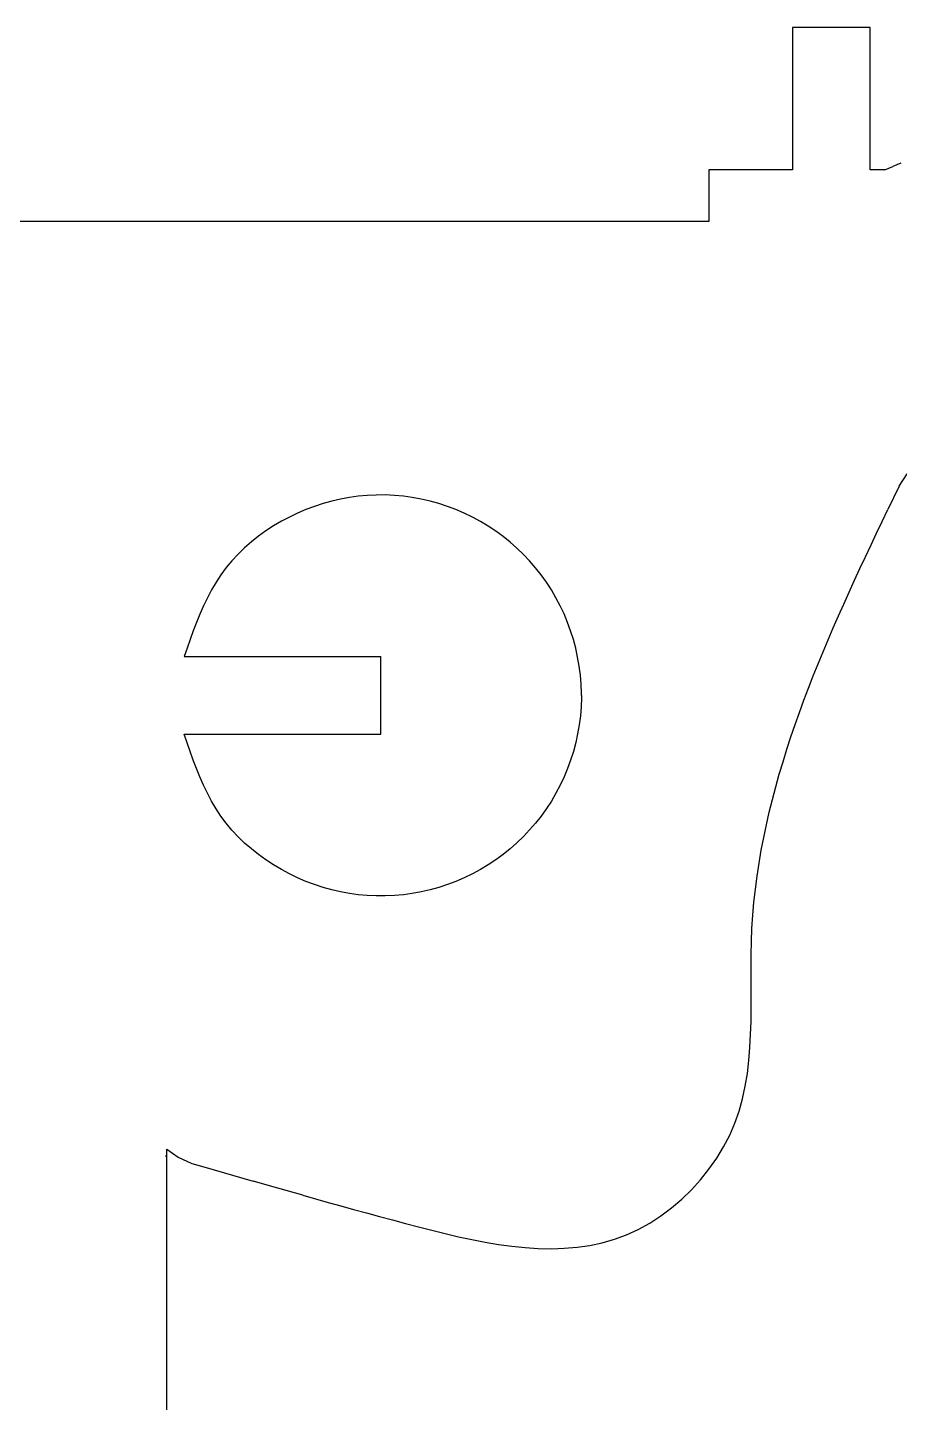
# Model space of a CAD drawing. Extents: x -3475 to 3475, y -2114 to 2114.
# Drawn here: x -1711 to -1387, y -1277 to -766 of the extents above; entities that cross this region are included whole.
import ezdxf

# ---------------------------------------------------------------- set-up
doc = ezdxf.new("R2010")
doc.units = 0
doc.header["$MEASUREMENT"] = 0
doc.layers.get('0').update_dxf_attribs({"linetype": 'CONTINUOUS'})

msp = doc.modelspace()

# ---------------------------------------------------------------- linework, layer by layer
for p, q in [((-1426.7, -765.65), (-1426.7, -818.54)), ((-1397.85, -765.65), (-1426.7, -765.65)), ((-1397.85, -818.54), (-1397.85, -765.65)), ((-1392.39, -818.54), (-1389.44, -817.28)), ((-1387.97, -816.64), (-1389.44, -817.28)), ((-1386.5, -816.01), (-1387.97, -816.64)), ((-1457.82, -818.54), (-1457.82, -837.77)), ((-1426.7, -818.54), (-1457.82, -818.54)), ((-1392.39, -818.54), (-1397.85, -818.54)), ((-1457.82, -837.77), (-1799.18, -837.77)), ((-1387.09, -936.07), (-1384.09, -931.53)), ((-1588.17, -939.84), (-1591.49, -940.3)), ((-1584.84, -939.53), (-1588.17, -939.84)), ((-1581.49, -939.38), (-1584.84, -939.53)), ((-1578.13, -939.37), (-1581.49, -939.38)), ((-1574.77, -939.53), (-1578.13, -939.37)), ((-1571.42, -939.84), (-1574.77, -939.53)), ((-1568.09, -940.29), (-1571.42, -939.84)), ((-1387.09, -936.07), (-1391.3, -944.8)), ((-1607.65, -944.79), (-1610.75, -946.11)), ((-1604.49, -943.6), (-1607.65, -944.79)), ((-1601.3, -942.56), (-1604.49, -943.6)), ((-1598.06, -941.66), (-1601.3, -942.56)), ((-1594.79, -940.91), (-1598.06, -941.66)), ((-1591.49, -940.3), (-1594.79, -940.91)), ((-1564.77, -940.9), (-1568.09, -940.29)), ((-1561.49, -941.66), (-1564.77, -940.9)), ((-1558.24, -942.56), (-1561.49, -941.66)), ((-1555.03, -943.6), (-1558.24, -942.56)), ((-1551.87, -944.79), (-1555.03, -943.6)), ((-1548.77, -946.11), (-1551.87, -944.79)), ((-1393.39, -949.17), (-1391.3, -944.8)), ((-1616.79, -949.16), (-1619.71, -950.89)), ((-1613.8, -947.57), (-1616.79, -949.16)), ((-1610.75, -946.11), (-1613.8, -947.57)), ((-1545.73, -947.58), (-1548.77, -946.11)), ((-1542.77, -949.18), (-1545.73, -947.58)), ((-1539.88, -950.91), (-1542.77, -949.18)), ((-1395.48, -953.54), (-1393.39, -949.17)), ((-1625.29, -954.73), (-1627.94, -956.83)), ((-1622.55, -952.75), (-1625.29, -954.73)), ((-1619.71, -950.89), (-1622.55, -952.75)), ((-1537.07, -952.78), (-1539.88, -950.91)), ((-1534.36, -954.77), (-1537.07, -952.78)), ((-1531.73, -956.88), (-1534.36, -954.77)), ((-1397.56, -957.92), (-1395.48, -953.54)), ((-1630.47, -959.05), (-1632.87, -961.38)), ((-1627.94, -956.83), (-1630.47, -959.05)), ((-1529.21, -959.11), (-1531.73, -956.88)), ((-1526.79, -961.45), (-1529.21, -959.11)), ((-1399.63, -962.3), (-1397.56, -957.92)), ((-1635.15, -963.83), (-1637.28, -966.38)), ((-1632.87, -961.38), (-1635.15, -963.83)), ((-1524.47, -963.89), (-1526.79, -961.45)), ((-1522.27, -966.44), (-1524.47, -963.89)), ((-1401.68, -966.68), (-1399.63, -962.3)), ((-1639.26, -969.04), (-1641.08, -971.8)), ((-1637.28, -966.38), (-1639.26, -969.04)), ((-1520.19, -969.09), (-1522.27, -966.44)), ((-1518.22, -971.82), (-1520.19, -969.09)), ((-1403.71, -971.08), (-1401.68, -966.68)), ((-1642.75, -974.64), (-1644.3, -977.57)), ((-1641.08, -971.8), (-1642.75, -974.64)), ((-1516.39, -974.65), (-1518.22, -971.82)), ((-1514.68, -977.55), (-1516.39, -974.65)), ((-1407.71, -979.89), (-1405.72, -975.48)), ((-1405.72, -975.48), (-1403.71, -971.08)), ((-1645.73, -980.57), (-1647.07, -983.62)), ((-1644.3, -977.57), (-1645.73, -980.57)), ((-1513.11, -980.53), (-1514.68, -977.55)), ((-1511.68, -983.59), (-1513.11, -980.53)), ((-1409.68, -984.31), (-1407.71, -979.89)), ((-1647.07, -983.62), (-1648.33, -986.73)), ((-1510.38, -986.7), (-1511.68, -983.59)), ((-1411.61, -988.74), (-1409.68, -984.31)), ((-1649.52, -989.87), (-1650.67, -993.05)), ((-1648.33, -986.73), (-1649.52, -989.87)), ((-1509.23, -989.87), (-1510.38, -986.7)), ((-1508.22, -993.09), (-1509.23, -989.87)), ((-1413.51, -993.19), (-1411.61, -988.74)), ((-1651.78, -996.25), (-1652.88, -999.45)), ((-1650.67, -993.05), (-1651.78, -996.25)), ((-1507.35, -996.35), (-1508.22, -993.09)), ((-1506.63, -999.64), (-1507.35, -996.35)), ((-1415.38, -997.64), (-1413.51, -993.19)), ((-1652.88, -999.45), (-1579.76, -999.45)), ((-1579.76, -1028.3), (-1579.76, -999.45)), ((-1506.06, -1002.96), (-1506.63, -999.64)), ((-1417.22, -1002.12), (-1415.38, -997.64)), ((-1505.63, -1006.3), (-1506.06, -1002.96)), ((-1505.36, -1009.65), (-1505.63, -1006.3)), ((-1420.77, -1011.11), (-1419.01, -1006.6)), ((-1419.01, -1006.6), (-1417.22, -1002.12)), ((-1505.24, -1013.01), (-1505.36, -1009.65)), ((-1422.48, -1015.63), (-1420.77, -1011.11)), ((-1505.24, -1014.74), (-1505.36, -1018.1)), ((-1505.25, -1013.88), (-1505.24, -1013.01)), ((-1505.25, -1013.88), (-1505.24, -1014.74)), ((-1424.14, -1020.16), (-1422.48, -1015.63)), ((-1505.63, -1021.45), (-1506.06, -1024.79)), ((-1505.36, -1018.1), (-1505.63, -1021.45)), ((-1425.75, -1024.72), (-1424.14, -1020.16)), ((-1506.06, -1024.79), (-1506.63, -1028.11)), ((-1427.32, -1029.3), (-1425.75, -1024.72)), ((-1652.88, -1028.3), (-1579.76, -1028.3)), ((-1651.78, -1031.51), (-1652.88, -1028.3)), ((-1650.67, -1034.7), (-1651.78, -1031.51)), ((-1507.35, -1031.41), (-1508.22, -1034.66)), ((-1506.63, -1028.11), (-1507.35, -1031.41)), ((-1428.82, -1033.89), (-1427.32, -1029.3)), ((-1649.52, -1037.88), (-1650.67, -1034.7)), ((-1508.22, -1034.66), (-1509.23, -1037.88)), ((-1430.27, -1038.51), (-1428.82, -1033.89)), ((-1648.33, -1041.02), (-1649.52, -1037.88)), ((-1647.07, -1044.13), (-1648.33, -1041.02)), ((-1510.38, -1041.05), (-1511.68, -1044.17)), ((-1509.23, -1037.88), (-1510.38, -1041.05)), ((-1431.65, -1043.15), (-1430.27, -1038.51)), ((-1645.73, -1047.19), (-1647.07, -1044.13)), ((-1644.3, -1050.18), (-1645.73, -1047.19)), ((-1513.11, -1047.22), (-1514.68, -1050.2)), ((-1511.68, -1044.17), (-1513.11, -1047.22)), ((-1432.96, -1047.81), (-1431.65, -1043.15)), ((-1642.75, -1053.11), (-1644.3, -1050.18)), ((-1514.68, -1050.2), (-1516.39, -1053.11)), ((-1435.37, -1057.18), (-1434.2, -1052.48)), ((-1434.2, -1052.48), (-1432.96, -1047.81)), ((-1641.08, -1055.96), (-1642.75, -1053.11)), ((-1639.26, -1058.71), (-1641.08, -1055.96)), ((-1518.22, -1055.93), (-1520.19, -1058.67)), ((-1516.39, -1053.11), (-1518.22, -1055.93)), ((-1436.46, -1061.9), (-1435.37, -1057.18)), ((-1637.28, -1061.37), (-1639.26, -1058.71)), ((-1635.15, -1063.92), (-1637.28, -1061.37)), ((-1522.27, -1061.31), (-1524.47, -1063.86)), ((-1520.19, -1058.67), (-1522.27, -1061.31)), ((-1437.46, -1066.64), (-1436.46, -1061.9)), ((-1632.87, -1066.37), (-1635.15, -1063.92)), ((-1630.47, -1068.7), (-1632.87, -1066.37)), ((-1526.79, -1066.3), (-1529.21, -1068.64)), ((-1524.47, -1063.86), (-1526.79, -1066.3)), ((-1438.38, -1071.4), (-1437.46, -1066.64)), ((-1627.94, -1070.92), (-1630.47, -1068.7)), ((-1625.29, -1073.02), (-1627.94, -1070.92)), ((-1622.55, -1075), (-1625.29, -1073.02)), ((-1534.36, -1072.98), (-1537.07, -1074.97)), ((-1531.73, -1070.87), (-1534.36, -1072.98)), ((-1529.21, -1068.64), (-1531.73, -1070.87)), ((-1439.2, -1076.19), (-1438.38, -1071.4)), ((-1619.71, -1076.86), (-1622.55, -1075)), ((-1616.79, -1078.59), (-1619.71, -1076.86)), ((-1539.88, -1076.84), (-1542.77, -1078.58)), ((-1537.07, -1074.97), (-1539.88, -1076.84)), ((-1439.93, -1080.99), (-1439.2, -1076.19)), ((-1613.8, -1080.18), (-1616.79, -1078.59)), ((-1610.75, -1081.64), (-1613.8, -1080.18)), ((-1607.65, -1082.97), (-1610.75, -1081.64)), ((-1604.49, -1084.15), (-1607.65, -1082.97)), ((-1551.87, -1082.97), (-1555.03, -1084.15)), ((-1548.77, -1081.64), (-1551.87, -1082.97)), ((-1545.73, -1080.18), (-1548.77, -1081.64)), ((-1542.77, -1078.58), (-1545.73, -1080.18)), ((-1440.56, -1085.82), (-1439.93, -1080.99)), ((-1601.3, -1085.19), (-1604.49, -1084.15)), ((-1598.06, -1086.09), (-1601.3, -1085.19)), ((-1594.79, -1086.85), (-1598.06, -1086.09)), ((-1591.49, -1087.45), (-1594.79, -1086.85)), ((-1588.17, -1087.91), (-1591.49, -1087.45)), ((-1584.84, -1088.22), (-1588.17, -1087.91)), ((-1581.49, -1088.38), (-1584.84, -1088.22)), ((-1574.77, -1088.22), (-1578.13, -1088.38)), ((-1571.42, -1087.92), (-1574.77, -1088.22)), ((-1568.09, -1087.46), (-1571.42, -1087.92)), ((-1564.77, -1086.85), (-1568.09, -1087.46)), ((-1561.49, -1086.1), (-1564.77, -1086.85)), ((-1558.24, -1085.2), (-1561.49, -1086.1)), ((-1555.03, -1084.15), (-1558.24, -1085.2)), ((-1441.09, -1090.67), (-1440.56, -1085.82)), ((-1578.13, -1088.38), (-1581.49, -1088.38)), ((-1441.52, -1095.54), (-1441.09, -1090.67)), ((-1441.83, -1100.43), (-1441.52, -1095.54)), ((-1442.03, -1105.35), (-1441.83, -1100.43)), ((-1442.13, -1110.28), (-1442.03, -1105.35)), ((-1442.15, -1115.23), (-1442.13, -1110.28)), ((-1442.14, -1120.18), (-1442.15, -1115.23)), ((-1442.12, -1125.13), (-1442.14, -1120.18)), ((-1442.12, -1130.07), (-1442.12, -1125.13)), ((-1442.17, -1134.99), (-1442.12, -1130.07)), ((-1442.31, -1139.89), (-1442.17, -1134.99)), ((-1442.56, -1144.75), (-1442.31, -1139.89)), ((-1443.53, -1154.36), (-1442.96, -1149.58)), ((-1442.96, -1149.58), (-1442.56, -1144.75)), ((-1444.31, -1159.09), (-1443.53, -1154.36)), ((-1445.33, -1163.75), (-1444.31, -1159.09)), ((-1446.61, -1168.35), (-1445.33, -1163.75)), ((-1448.2, -1172.87), (-1446.61, -1168.35)), ((-1450.11, -1177.31), (-1448.2, -1172.87)), ((-1452.36, -1181.65), (-1450.11, -1177.31)), ((-1659.94, -1184.9), (-1659.3, -1185.08)), ((-1659.3, -1182.43), (-1655.11, -1185.39)), ((-1659.3, -1759.11), (-1659.3, -1182.43)), ((-1655.11, -1185.39), (-1650.11, -1187.75)), ((-1454.93, -1185.87), (-1452.36, -1181.65)), ((-1650.11, -1187.75), (-1645.56, -1189.07)), ((-1645.56, -1189.07), (-1627.28, -1194.35)), ((-1460.93, -1193.85), (-1457.8, -1189.94)), ((-1457.8, -1189.94), (-1454.93, -1185.87)), ((-1618.06, -1196.98), (-1627.28, -1194.35)), ((-1464.31, -1197.55), (-1460.93, -1193.85)), ((-1608.77, -1199.61), (-1618.06, -1196.98)), ((-1608.77, -1199.61), (-1604.09, -1200.93)), ((-1467.91, -1201.04), (-1464.31, -1197.55)), ((-1604.09, -1200.93), (-1599.4, -1202.24)), ((-1599.4, -1202.24), (-1594.67, -1203.55)), ((-1594.67, -1203.55), (-1589.93, -1204.85)), ((-1589.93, -1204.85), (-1585.15, -1206.16)), ((-1475.7, -1207.25), (-1471.72, -1204.28)), ((-1471.72, -1204.28), (-1467.91, -1201.04)), ((-1585.15, -1206.16), (-1580.35, -1207.47)), ((-1580.35, -1207.47), (-1575.51, -1208.77)), ((-1575.51, -1208.77), (-1570.64, -1210.07)), ((-1570.64, -1210.07), (-1565.74, -1211.36)), ((-1484.11, -1212.28), (-1479.84, -1209.92)), ((-1479.84, -1209.92), (-1475.7, -1207.25)), ((-1565.74, -1211.36), (-1560.81, -1212.63)), ((-1560.81, -1212.63), (-1555.86, -1213.86)), ((-1555.86, -1213.86), (-1550.9, -1215.02)), ((-1550.9, -1215.02), (-1545.93, -1216.09)), ((-1545.93, -1216.09), (-1540.96, -1217.05)), ((-1497.52, -1217.25), (-1492.97, -1215.94)), ((-1492.97, -1215.94), (-1488.5, -1214.29)), ((-1488.5, -1214.29), (-1484.11, -1212.28)), ((-1540.96, -1217.05), (-1536, -1217.88)), ((-1536, -1217.88), (-1531.06, -1218.56)), ((-1531.06, -1218.56), (-1526.14, -1219.06)), ((-1526.14, -1219.06), (-1521.26, -1219.37)), ((-1521.26, -1219.37), (-1516.41, -1219.46)), ((-1516.41, -1219.46), (-1511.6, -1219.32)), ((-1511.6, -1219.32), (-1506.85, -1218.92)), ((-1506.85, -1218.92), (-1502.15, -1218.23)), ((-1502.15, -1218.23), (-1497.52, -1217.25))]:
    msp.add_line(p, q)

doc.saveas('drawing.dxf')
